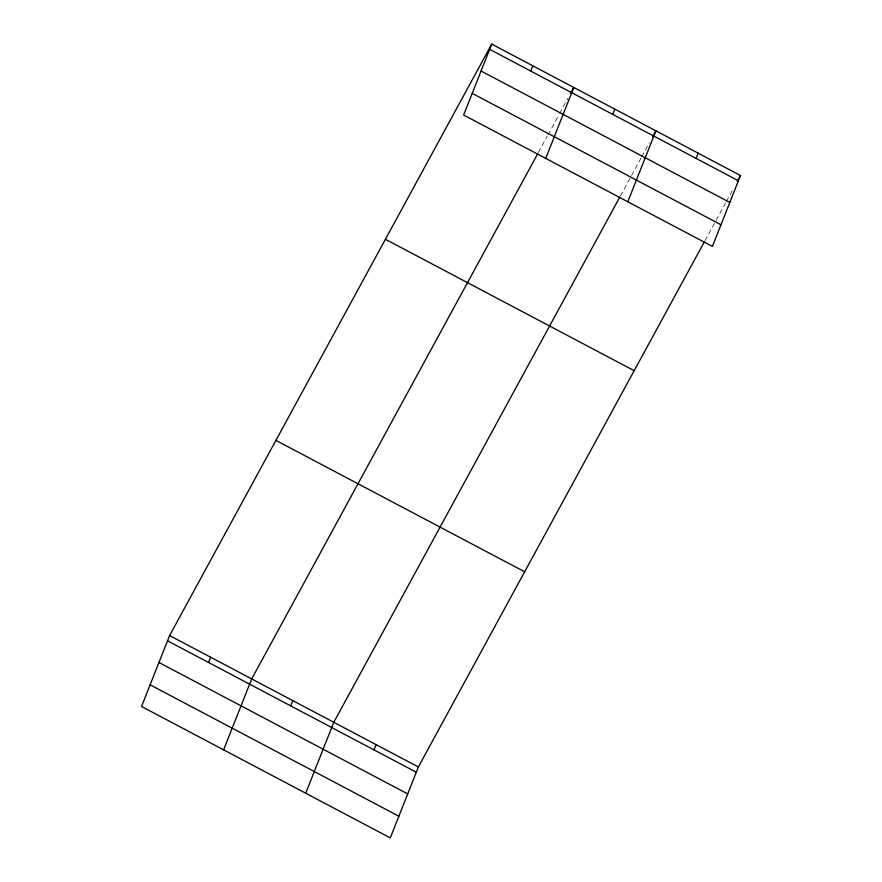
<?xml version="1.0" encoding="UTF-8"?>
<svg xmlns="http://www.w3.org/2000/svg" width="882" height="882" viewBox="0 0 882 882"><rect width="100%" height="100%" fill="white"/><g stroke="black" fill="none" stroke-linecap="round" stroke-linejoin="round"><path stroke-width="0.66" stroke-dasharray="4.41 3.31" d="M538.373 152.531L547.391 135.971M548.042 134.781L558.99 114.671M559.629 113.491L568.008 98.111M620.465 195.892L641.082 158.043M641.721 156.864L649.45 142.663M705.038 240.577L725.654 202.728M726.305 201.537L733.383 188.528"/><path stroke-width="1.32" d="M491.715 44.1L463.634 115.024L712.391 246.442L740.472 175.518L491.715 44.1L169.609 635.558L141.528 706.482L390.285 837.9L418.366 766.976L704.398 241.756M208.571 662.492L210.655 657.244M223.62 749.854L251.701 678.931L537.733 153.711M530.688 71.023L532.761 65.786M290.663 705.854L292.747 700.617M545.726 158.385L573.807 87.472L570.588 93.382M305.712 793.216L333.782 722.303L619.814 197.083M612.769 114.395L614.853 109.148M374.001 749.876L376.074 744.64M627.819 201.757L655.899 130.834L652.669 136.754M696.107 158.418L698.18 153.17M737.253 181.427L740.472 175.518M489.642 49.348L738.399 180.755M481.054 71.012L729.811 202.43M472.212 93.349L720.969 224.767M385.423 239.287L634.18 370.694M275.901 440.383L524.658 571.801M169.609 635.558L418.366 766.976M167.536 640.806L416.293 772.224M158.947 662.481L407.705 793.899M150.105 684.807L398.862 816.225"/></g></svg>
